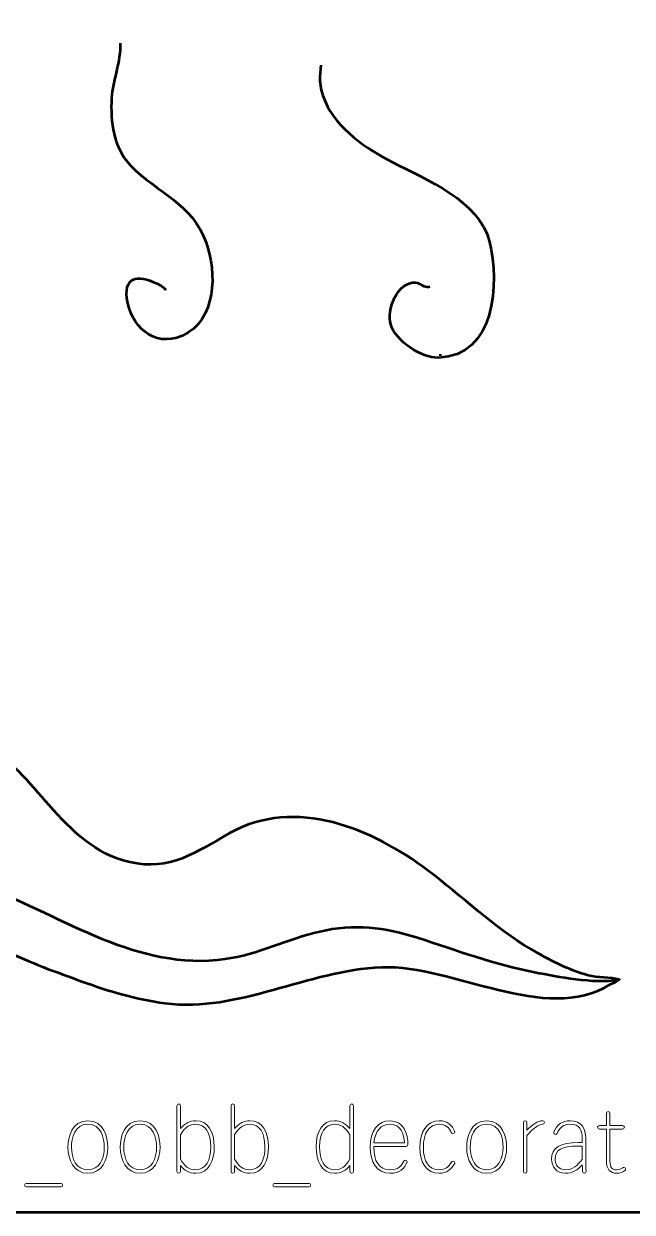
# Model space of a CAD drawing. Header units: centimetres. Extents: x -10.5 to 10.4, y -14.9 to 14.9.
# Drawn here: x -4.62 to 1.21, y -14.95 to -3.56 of the extents above; entities that cross this region are included whole.
import ezdxf

# ---------------------------------------------------------------- set-up
doc = ezdxf.new("R2010")
doc.units = ezdxf.units.CM
doc.header["$MEASUREMENT"] = 0
doc.layers.add('Layer 1', color=7, linetype='Continuous')

msp = doc.modelspace()

# ---------------------------------------------------------------- linework, layer by layer
at = {"layer": 'Layer 1', "color": 1, "lineweight": 53}
msp.add_open_spline([(-10.5, -14.45), (-10.5, -14.45), (-10.5, 14.45), (-10.5, 14.45), (-10.5, 14.45), (-10.5, 14.72614), (-10.27614, 14.95), (-10, 14.95), (-10, 14.95), (-10, 14.95), (9.9, 14.95), (9.9, 14.95), (9.9, 14.95), (10.17614, 14.95), (10.4, 14.72614), (10.4, 14.45), (10.4, 14.45), (10.4, 14.45), (10.4, -14.45), (10.4, -14.45), (10.4, -14.45), (10.4, -14.72614), (10.17614, -14.95), (9.9, -14.95), (9.9, -14.95), (9.9, -14.95), (-10, -14.95), (-10, -14.95), (-10, -14.95), (-10.27614, -14.95), (-10.5, -14.72614), (-10.5, -14.45)], degree=3, knots=[0, 0, 0, 0, 0.11111111, 0.11111111, 0.11111111, 0.11111111, 0.22222222, 0.22222222, 0.22222222, 0.22222222, 0.33333333, 0.33333333, 0.33333333, 0.33333333, 0.44444444, 0.44444444, 0.44444444, 0.44444444, 0.55555556, 0.55555556, 0.55555556, 0.55555556, 0.66666667, 0.66666667, 0.66666667, 0.66666667, 0.77777778, 0.77777778, 0.77777778, 0.77777778, 1, 1, 1, 1], dxfattribs=at)
at = {"layer": 'Layer 1', "color": 5, "lineweight": 53}
for points, knots in [([(-3.6992, -3.74101), (-3.69085, -3.91381), (-3.77432, -4.10709), (-3.7824, -4.26801), (-3.7824, -4.26801), (-3.79377, -4.49464), (-3.76612, -4.74242), (-3.60083, -4.91327), (-3.60083, -4.91327), (-3.34059, -5.18224), (-3.01185, -5.2727), (-2.87584, -5.65268), (-2.87584, -5.65268), (-2.77259, -5.94101), (-2.77479, -6.40341), (-3.10668, -6.54802), (-3.10668, -6.54802), (-3.38002, -6.66712), (-3.60285, -6.44627), (-3.63455, -6.18611), (-3.63455, -6.18611), (-3.66199, -5.96085), (-3.50596, -5.96101), (-3.3093, -6.06576), (-3.3093, -6.06576), (-3.29226, -6.07484), (-3.27742, -6.09073), (-3.26287, -6.1063)], [0, 0, 0, 0, 0.125, 0.125, 0.125, 0.125, 0.25, 0.25, 0.25, 0.25, 0.375, 0.375, 0.375, 0.375, 0.5, 0.5, 0.5, 0.5, 0.625, 0.625, 0.625, 0.625, 0.75, 0.75, 0.75, 0.75, 1, 1, 1, 1]), ([(-1.77621, -3.95325), (-1.78606, -4.04832), (-1.80198, -4.14445), (-1.73557, -4.29946), (-1.73557, -4.29946), (-1.62204, -4.56445), (-1.33717, -4.75527), (-1.09045, -4.88299), (-1.09045, -4.88299), (-0.76462, -5.05163), (-0.25744, -5.25074), (-0.15898, -5.64591), (-0.15898, -5.64591), (-0.06028, -6.04234), (-0.10557, -6.74527), (-0.65078, -6.75747), (-0.65078, -6.75747), (-0.81354, -6.76108), (-1.05419, -6.60136), (-1.10633, -6.43858), (-1.10633, -6.43858), (-1.1501, -6.30184), (-1.03983, -6.02716), (-0.86989, -6.03637), (-0.86989, -6.03637), (-0.84106, -6.03793), (-0.81693, -6.0605), (-0.78765, -6.07185), (-0.78765, -6.07185), (-0.77009, -6.07865), (-0.74683, -6.07763), (-0.73031, -6.07627)], [0, 0, 0, 0, 0.11111111, 0.11111111, 0.11111111, 0.11111111, 0.22222222, 0.22222222, 0.22222222, 0.22222222, 0.33333333, 0.33333333, 0.33333333, 0.33333333, 0.44444444, 0.44444444, 0.44444444, 0.44444444, 0.55555556, 0.55555556, 0.55555556, 0.55555556, 0.66666667, 0.66666667, 0.66666667, 0.66666667, 0.77777778, 0.77777778, 0.77777778, 0.77777778, 1, 1, 1, 1]), ([(-9.86272, -11.55636), (-9.63473, -11.95664), (-9.19294, -12.24011), (-8.73856, -12.28722), (-8.73856, -12.28722), (-8.34859, -12.3276), (-7.99512, -12.12441), (-7.64715, -11.9863), (-7.64715, -11.9863), (-7.18081, -11.80122), (-6.75616, -11.60529), (-6.24349, -11.57222), (-6.24349, -11.57222), (-5.80178, -11.54372), (-5.39444, -11.68121), (-4.98633, -11.83401), (-4.98633, -11.83401), (-4.23298, -12.11609), (-3.53766, -12.63861), (-2.69221, -12.52164), (-2.69221, -12.52164), (-2.38119, -12.47862), (-2.09356, -12.3282), (-1.78649, -12.25698), (-1.78649, -12.25698), (-1.46372, -12.18219), (-1.15938, -12.21657), (-0.84813, -12.31719), (-0.84813, -12.31719), (-0.4743, -12.43806), (-0.11283, -12.57299), (0.27307, -12.64789), (0.27307, -12.64789), (0.50471, -12.69285), (0.82645, -12.76021), (1.08591, -12.71995)], [0, 0, 0, 0, 0.1, 0.1, 0.1, 0.1, 0.2, 0.2, 0.2, 0.2, 0.3, 0.3, 0.3, 0.3, 0.4, 0.4, 0.4, 0.4, 0.5, 0.5, 0.5, 0.5, 0.6, 0.6, 0.6, 0.6, 0.7, 0.7, 0.7, 0.7, 0.8, 0.8, 0.8, 0.8, 1, 1, 1, 1])]:
    msp.add_open_spline(points, degree=3, knots=knots, dxfattribs=at)
at = {"layer": 'Layer 1', "lineweight": 53}
msp.add_open_spline([(-0.62887, -6.74021), (-0.62887, -6.74021), (-0.62887, -6.72448), (-0.62887, -6.72448)], degree=3, dxfattribs=at)
at = {"layer": 'Layer 1', "color": 3, "lineweight": 53}
msp.add_open_spline([(-6.05, -9.2), (-6.05, -9.2), (-6.18325, -9.2), (-6.18325, -9.2), (-6.18325, -9.2), (-6.1803, -9.42284), (-6.13876, -9.77237), (-6.06693, -9.96622), (-6.06693, -9.96622), (-5.98712, -10.18155), (-5.83465, -10.2038), (-5.62998, -10.32114), (-5.62998, -10.32114), (-5.45217, -10.42309), (-5.21373, -10.4142), (-5.02194, -10.48415), (-5.02194, -10.48415), (-4.74945, -10.58352), (-4.5687, -10.84141), (-4.3811, -11.04876), (-4.3811, -11.04876), (-4.15878, -11.29446), (-3.94262, -11.51432), (-3.60781, -11.59374), (-3.60781, -11.59374), (-3.22325, -11.68498), (-2.97296, -11.49726), (-2.65295, -11.31727), (-2.65295, -11.31727), (-2.0183, -10.96032), (-1.27821, -11.27467), (-0.75074, -11.67222), (-0.75074, -11.67222), (-0.41996, -11.92148), (-0.1175, -12.21921), (0.24036, -12.42938), (0.24036, -12.42938), (0.41233, -12.53035), (0.59173, -12.62523), (0.7851, -12.67882), (0.7851, -12.67882), (0.88502, -12.70652), (0.99083, -12.69192), (1.08594, -12.71995), (1.08594, -12.71995), (1.05873, -12.73765), (1.02995, -12.75217), (1.00026, -12.76486), (1.00026, -12.76486), (0.3619, -13.15246), (-0.49766, -12.57363), (-1.1918, -12.60027), (-1.1918, -12.60027), (-1.90654, -12.62774), (-2.56085, -13.03797), (-3.27085, -12.94563), (-3.27085, -12.94563), (-3.53983, -12.91064), (-3.81095, -12.83002), (-4.06548, -12.73683), (-4.06548, -12.73683), (-4.30254, -12.65001), (-4.57119, -12.55712), (-4.79595, -12.44338), (-4.79595, -12.44338), (-5.10624, -12.28638), (-5.38762, -12.11859), (-5.74931, -12.12423), (-5.74931, -12.12423), (-6.24242, -12.13188), (-6.69606, -12.3245), (-7.12395, -12.54821), (-7.12395, -12.54821), (-7.3676, -12.67556), (-7.59789, -12.79803), (-7.86653, -12.86658), (-7.86653, -12.86658), (-8.56479, -13.04479), (-9.32915, -12.6696), (-9.69526, -12.04909), (-9.69526, -12.04909), (-9.95886, -11.60238), (-9.98191, -11.10253), (-9.83842, -10.60484), (-9.83842, -10.60484), (-9.71899, -10.1906), (-9.33999, -9.81982), (-9.2955, -9.39099), (-9.2955, -9.39099), (-9.2956, -9.36486), (-9.29566, -9.28314), (-9.29569, -9.2), (-9.29569, -9.2), (-9.29569, -9.2), (-9.45, -9.2), (-9.45, -9.2), (-9.45, -9.2), (-9.72614, -9.2), (-9.95, -8.97614), (-9.95, -8.7), (-9.95, -8.7), (-9.95, -8.7), (-9.95, -8.3), (-9.95, -8.3), (-9.95, -8.3), (-9.95, -8.02386), (-9.72614, -7.8), (-9.45, -7.8), (-9.45, -7.8), (-9.45, -7.8), (-6.05, -7.8), (-6.05, -7.8), (-6.05, -7.8), (-5.77386, -7.8), (-5.55, -8.02386), (-5.55, -8.3), (-5.55, -8.3), (-5.55, -8.3), (-5.55, -8.7), (-5.55, -8.7), (-5.55, -8.7), (-5.55, -8.97614), (-5.77386, -9.2), (-6.05, -9.2)], degree=3, knots=[0, 0, 0, 0, 0.03125, 0.03125, 0.03125, 0.03125, 0.0625, 0.0625, 0.0625, 0.0625, 0.09375, 0.09375, 0.09375, 0.09375, 0.125, 0.125, 0.125, 0.125, 0.15625, 0.15625, 0.15625, 0.15625, 0.1875, 0.1875, 0.1875, 0.1875, 0.21875, 0.21875, 0.21875, 0.21875, 0.25, 0.25, 0.25, 0.25, 0.28125, 0.28125, 0.28125, 0.28125, 0.3125, 0.3125, 0.3125, 0.3125, 0.34375, 0.34375, 0.34375, 0.34375, 0.375, 0.375, 0.375, 0.375, 0.40625, 0.40625, 0.40625, 0.40625, 0.4375, 0.4375, 0.4375, 0.4375, 0.46875, 0.46875, 0.46875, 0.46875, 0.5, 0.5, 0.5, 0.5, 0.53125, 0.53125, 0.53125, 0.53125, 0.5625, 0.5625, 0.5625, 0.5625, 0.59375, 0.59375, 0.59375, 0.59375, 0.625, 0.625, 0.625, 0.625, 0.65625, 0.65625, 0.65625, 0.65625, 0.6875, 0.6875, 0.6875, 0.6875, 0.71875, 0.71875, 0.71875, 0.71875, 0.75, 0.75, 0.75, 0.75, 0.78125, 0.78125, 0.78125, 0.78125, 0.8125, 0.8125, 0.8125, 0.8125, 0.84375, 0.84375, 0.84375, 0.84375, 0.875, 0.875, 0.875, 0.875, 0.90625, 0.90625, 0.90625, 0.90625, 0.9375, 0.9375, 0.9375, 0.9375, 1, 1, 1, 1], dxfattribs=at)
at = {"layer": 'Layer 1', "color": 5, "lineweight": 9}
for points, knots in [([(-3.13868, -14.57685), (-3.12936, -14.57685), (-3.12174, -14.56923), (-3.12174, -14.55992), (-3.12174, -14.55992), (-3.12174, -14.55992), (-3.12174, -14.50235), (-3.12174, -14.50235), (-3.12174, -14.50235), (-3.08449, -14.54891), (-3.03538, -14.57685), (-2.97527, -14.57685), (-2.97527, -14.57685), (-2.84742, -14.57685), (-2.79747, -14.45324), (-2.79747, -14.3237), (-2.79747, -14.3237), (-2.79747, -14.17469), (-2.85928, -14.07308), (-2.97442, -14.07308), (-2.97442, -14.07308), (-3.02861, -14.07308), (-3.07856, -14.09594), (-3.12174, -14.14844), (-3.12174, -14.14844), (-3.12174, -14.14844), (-3.12174, -13.92915), (-3.12174, -13.92915), (-3.12174, -13.92915), (-3.12174, -13.91984), (-3.12936, -13.91222), (-3.13868, -13.91222), (-3.13868, -13.91222), (-3.14799, -13.91222), (-3.15561, -13.91984), (-3.15561, -13.92915), (-3.15561, -13.92915), (-3.15561, -13.92915), (-3.15561, -14.55992), (-3.15561, -14.55992), (-3.15561, -14.55992), (-3.15561, -14.56923), (-3.14799, -14.57685), (-3.13868, -14.57685)], [0, 0, 0, 0, 0.08333333, 0.08333333, 0.08333333, 0.08333333, 0.16666667, 0.16666667, 0.16666667, 0.16666667, 0.25, 0.25, 0.25, 0.25, 0.33333333, 0.33333333, 0.33333333, 0.33333333, 0.41666667, 0.41666667, 0.41666667, 0.41666667, 0.5, 0.5, 0.5, 0.5, 0.58333333, 0.58333333, 0.58333333, 0.58333333, 0.66666667, 0.66666667, 0.66666667, 0.66666667, 0.75, 0.75, 0.75, 0.75, 0.83333333, 0.83333333, 0.83333333, 0.83333333, 1, 1, 1, 1]), ([(-2.61967, -14.57685), (-2.61035, -14.57685), (-2.60273, -14.56923), (-2.60273, -14.55992), (-2.60273, -14.55992), (-2.60273, -14.55992), (-2.60273, -14.50235), (-2.60273, -14.50235), (-2.60273, -14.50235), (-2.56548, -14.54891), (-2.51637, -14.57685), (-2.45626, -14.57685), (-2.45626, -14.57685), (-2.32841, -14.57685), (-2.27846, -14.45324), (-2.27846, -14.3237), (-2.27846, -14.3237), (-2.27846, -14.17469), (-2.34027, -14.07308), (-2.45541, -14.07308), (-2.45541, -14.07308), (-2.5096, -14.07308), (-2.55955, -14.09594), (-2.60273, -14.14844), (-2.60273, -14.14844), (-2.60273, -14.14844), (-2.60273, -13.92915), (-2.60273, -13.92915), (-2.60273, -13.92915), (-2.60273, -13.91984), (-2.61035, -13.91222), (-2.61967, -13.91222), (-2.61967, -13.91222), (-2.62898, -13.91222), (-2.6366, -13.91984), (-2.6366, -13.92915), (-2.6366, -13.92915), (-2.6366, -13.92915), (-2.6366, -14.55992), (-2.6366, -14.55992), (-2.6366, -14.55992), (-2.6366, -14.56923), (-2.62898, -14.57685), (-2.61967, -14.57685)], [0, 0, 0, 0, 0.08333333, 0.08333333, 0.08333333, 0.08333333, 0.16666667, 0.16666667, 0.16666667, 0.16666667, 0.25, 0.25, 0.25, 0.25, 0.33333333, 0.33333333, 0.33333333, 0.33333333, 0.41666667, 0.41666667, 0.41666667, 0.41666667, 0.5, 0.5, 0.5, 0.5, 0.58333333, 0.58333333, 0.58333333, 0.58333333, 0.66666667, 0.66666667, 0.66666667, 0.66666667, 0.75, 0.75, 0.75, 0.75, 0.83333333, 0.83333333, 0.83333333, 0.83333333, 1, 1, 1, 1]), ([(-1.64346, -14.57685), (-1.58335, -14.57685), (-1.53424, -14.54891), (-1.49699, -14.50235), (-1.49699, -14.50235), (-1.49699, -14.50235), (-1.49699, -14.55992), (-1.49699, -14.55992), (-1.49699, -14.55992), (-1.49699, -14.56923), (-1.48937, -14.57685), (-1.48006, -14.57685), (-1.48006, -14.57685), (-1.47074, -14.57685), (-1.46312, -14.56923), (-1.46312, -14.55992), (-1.46312, -14.55992), (-1.46312, -14.55992), (-1.46312, -13.92915), (-1.46312, -13.92915), (-1.46312, -13.92915), (-1.46312, -13.91984), (-1.47074, -13.91222), (-1.48006, -13.91222), (-1.48006, -13.91222), (-1.48937, -13.91222), (-1.49699, -13.91984), (-1.49699, -13.92915), (-1.49699, -13.92915), (-1.49699, -13.92915), (-1.49699, -14.14844), (-1.49699, -14.14844), (-1.49699, -14.14844), (-1.54017, -14.09594), (-1.59097, -14.07308), (-1.64431, -14.07308), (-1.64431, -14.07308), (-1.75946, -14.07308), (-1.82126, -14.17469), (-1.82126, -14.3237), (-1.82126, -14.3237), (-1.82126, -14.45324), (-1.77216, -14.57685), (-1.64346, -14.57685)], [0, 0, 0, 0, 0.08333333, 0.08333333, 0.08333333, 0.08333333, 0.16666667, 0.16666667, 0.16666667, 0.16666667, 0.25, 0.25, 0.25, 0.25, 0.33333333, 0.33333333, 0.33333333, 0.33333333, 0.41666667, 0.41666667, 0.41666667, 0.41666667, 0.5, 0.5, 0.5, 0.5, 0.58333333, 0.58333333, 0.58333333, 0.58333333, 0.66666667, 0.66666667, 0.66666667, 0.66666667, 0.75, 0.75, 0.75, 0.75, 0.83333333, 0.83333333, 0.83333333, 0.83333333, 1, 1, 1, 1]), ([(1.0608, -14.57685), (1.09382, -14.57685), (1.12176, -14.56585), (1.13954, -14.54976), (1.13954, -14.54976), (1.14292, -14.54637), (1.14546, -14.54214), (1.14546, -14.53706), (1.14546, -14.53706), (1.14546, -14.52775), (1.13784, -14.52013), (1.12853, -14.52013), (1.12853, -14.52013), (1.1243, -14.52013), (1.12006, -14.52182), (1.11752, -14.52436), (1.11752, -14.52436), (1.10398, -14.53621), (1.0862, -14.54299), (1.0608, -14.54299), (1.0608, -14.54299), (1.01508, -14.54299), (0.9956, -14.52351), (0.9956, -14.46086), (0.9956, -14.46086), (0.9956, -14.46086), (0.9956, -14.15267), (0.9956, -14.15267), (0.9956, -14.15267), (0.9956, -14.15267), (1.11668, -14.15267), (1.11668, -14.15267), (1.11668, -14.15267), (1.12599, -14.15267), (1.13361, -14.14505), (1.13361, -14.13574), (1.13361, -14.13574), (1.13361, -14.12642), (1.12599, -14.1188), (1.11668, -14.1188), (1.11668, -14.1188), (1.11668, -14.1188), (0.9956, -14.1188), (0.9956, -14.1188), (0.9956, -14.1188), (0.9956, -14.1188), (0.9956, -14.00112), (0.9956, -14.00112), (0.9956, -14.00112), (0.9956, -13.9918), (0.98798, -13.98418), (0.97867, -13.98418), (0.97867, -13.98418), (0.96936, -13.98418), (0.96174, -13.9918), (0.96174, -14.00112), (0.96174, -14.00112), (0.96174, -14.00112), (0.96174, -14.1188), (0.96174, -14.1188), (0.96174, -14.1188), (0.96174, -14.1188), (0.894, -14.1188), (0.894, -14.1188), (0.894, -14.1188), (0.88469, -14.1188), (0.87707, -14.12642), (0.87707, -14.13574), (0.87707, -14.13574), (0.87707, -14.14505), (0.88469, -14.15267), (0.894, -14.15267), (0.894, -14.15267), (0.894, -14.15267), (0.96174, -14.15267), (0.96174, -14.15267), (0.96174, -14.15267), (0.96174, -14.15267), (0.96174, -14.46086), (0.96174, -14.46086), (0.96174, -14.46086), (0.96174, -14.5396), (0.99899, -14.57685), (1.0608, -14.57685)], [0, 0, 0, 0, 0.04545455, 0.04545455, 0.04545455, 0.04545455, 0.09090909, 0.09090909, 0.09090909, 0.09090909, 0.13636364, 0.13636364, 0.13636364, 0.13636364, 0.18181818, 0.18181818, 0.18181818, 0.18181818, 0.22727273, 0.22727273, 0.22727273, 0.22727273, 0.27272727, 0.27272727, 0.27272727, 0.27272727, 0.31818182, 0.31818182, 0.31818182, 0.31818182, 0.36363636, 0.36363636, 0.36363636, 0.36363636, 0.40909091, 0.40909091, 0.40909091, 0.40909091, 0.45454545, 0.45454545, 0.45454545, 0.45454545, 0.5, 0.5, 0.5, 0.5, 0.54545455, 0.54545455, 0.54545455, 0.54545455, 0.59090909, 0.59090909, 0.59090909, 0.59090909, 0.63636364, 0.63636364, 0.63636364, 0.63636364, 0.68181818, 0.68181818, 0.68181818, 0.68181818, 0.72727273, 0.72727273, 0.72727273, 0.72727273, 0.77272727, 0.77272727, 0.77272727, 0.77272727, 0.81818182, 0.81818182, 0.81818182, 0.81818182, 0.86363636, 0.86363636, 0.86363636, 0.86363636, 0.90909091, 0.90909091, 0.90909091, 0.90909091, 1, 1, 1, 1]), ([(-4.00906, -14.57685), (-3.87444, -14.57685), (-3.81771, -14.44647), (-3.81771, -14.32709), (-3.81771, -14.32709), (-3.81771, -14.23057), (-3.85581, -14.07308), (-4.00821, -14.07308), (-4.00821, -14.07308), (-4.00821, -14.07308), (-4.00906, -14.07308), (-4.00906, -14.07308), (-4.00906, -14.07308), (-4.00906, -14.07308), (-4.0099, -14.07308), (-4.0099, -14.07308), (-4.0099, -14.07308), (-4.1623, -14.07308), (-4.2004, -14.23057), (-4.2004, -14.32709), (-4.2004, -14.32709), (-4.2004, -14.44647), (-4.14368, -14.57685), (-4.00906, -14.57685)], [0, 0, 0, 0, 0.14285714, 0.14285714, 0.14285714, 0.14285714, 0.28571429, 0.28571429, 0.28571429, 0.28571429, 0.42857143, 0.42857143, 0.42857143, 0.42857143, 0.57142857, 0.57142857, 0.57142857, 0.57142857, 0.71428571, 0.71428571, 0.71428571, 0.71428571, 1, 1, 1, 1]), ([(-4.00906, -14.54299), (-4.11997, -14.54299), (-4.16654, -14.438), (-4.16654, -14.32709), (-4.16654, -14.32709), (-4.16654, -14.23649), (-4.13521, -14.10695), (-4.0099, -14.10695), (-4.0099, -14.10695), (-4.0099, -14.10695), (-4.00906, -14.10695), (-4.00906, -14.10695), (-4.00906, -14.10695), (-4.00906, -14.10695), (-4.00821, -14.10695), (-4.00821, -14.10695), (-4.00821, -14.10695), (-3.8829, -14.10695), (-3.85158, -14.23649), (-3.85158, -14.32709), (-3.85158, -14.32709), (-3.85158, -14.438), (-3.89814, -14.54299), (-4.00906, -14.54299)], [0, 0, 0, 0, 0.14285714, 0.14285714, 0.14285714, 0.14285714, 0.28571429, 0.28571429, 0.28571429, 0.28571429, 0.42857143, 0.42857143, 0.42857143, 0.42857143, 0.57142857, 0.57142857, 0.57142857, 0.57142857, 0.71428571, 0.71428571, 0.71428571, 0.71428571, 1, 1, 1, 1]), ([(-3.50783, -14.57685), (-3.37321, -14.57685), (-3.31648, -14.44647), (-3.31648, -14.32709), (-3.31648, -14.32709), (-3.31648, -14.23057), (-3.35458, -14.07308), (-3.50698, -14.07308), (-3.50698, -14.07308), (-3.50698, -14.07308), (-3.50783, -14.07308), (-3.50783, -14.07308), (-3.50783, -14.07308), (-3.50783, -14.07308), (-3.50867, -14.07308), (-3.50867, -14.07308), (-3.50867, -14.07308), (-3.66107, -14.07308), (-3.69917, -14.23057), (-3.69917, -14.32709), (-3.69917, -14.32709), (-3.69917, -14.44647), (-3.64245, -14.57685), (-3.50783, -14.57685)], [0, 0, 0, 0, 0.14285714, 0.14285714, 0.14285714, 0.14285714, 0.28571429, 0.28571429, 0.28571429, 0.28571429, 0.42857143, 0.42857143, 0.42857143, 0.42857143, 0.57142857, 0.57142857, 0.57142857, 0.57142857, 0.71428571, 0.71428571, 0.71428571, 0.71428571, 1, 1, 1, 1]), ([(-3.50783, -14.54299), (-3.61874, -14.54299), (-3.66531, -14.438), (-3.66531, -14.32709), (-3.66531, -14.32709), (-3.66531, -14.23649), (-3.63398, -14.10695), (-3.50867, -14.10695), (-3.50867, -14.10695), (-3.50867, -14.10695), (-3.50783, -14.10695), (-3.50783, -14.10695), (-3.50783, -14.10695), (-3.50783, -14.10695), (-3.50698, -14.10695), (-3.50698, -14.10695), (-3.50698, -14.10695), (-3.38167, -14.10695), (-3.35035, -14.23649), (-3.35035, -14.32709), (-3.35035, -14.32709), (-3.35035, -14.438), (-3.39691, -14.54299), (-3.50783, -14.54299)], [0, 0, 0, 0, 0.14285714, 0.14285714, 0.14285714, 0.14285714, 0.28571429, 0.28571429, 0.28571429, 0.28571429, 0.42857143, 0.42857143, 0.42857143, 0.42857143, 0.57142857, 0.57142857, 0.57142857, 0.57142857, 0.71428571, 0.71428571, 0.71428571, 0.71428571, 1, 1, 1, 1]), ([(-2.97527, -14.54299), (-3.04046, -14.54299), (-3.08703, -14.50658), (-3.12174, -14.43969), (-3.12174, -14.43969), (-3.12174, -14.43969), (-3.12174, -14.20771), (-3.12174, -14.20771), (-3.12174, -14.20771), (-3.07856, -14.1332), (-3.0303, -14.10695), (-2.97442, -14.10695), (-2.97442, -14.10695), (-2.88044, -14.10695), (-2.83133, -14.18654), (-2.83133, -14.3237), (-2.83133, -14.3237), (-2.83133, -14.44477), (-2.87113, -14.54299), (-2.97527, -14.54299)], [0, 0, 0, 0, 0.16666667, 0.16666667, 0.16666667, 0.16666667, 0.33333333, 0.33333333, 0.33333333, 0.33333333, 0.5, 0.5, 0.5, 0.5, 0.66666667, 0.66666667, 0.66666667, 0.66666667, 1, 1, 1, 1]), ([(-2.45626, -14.54299), (-2.52145, -14.54299), (-2.56802, -14.50658), (-2.60273, -14.43969), (-2.60273, -14.43969), (-2.60273, -14.43969), (-2.60273, -14.20771), (-2.60273, -14.20771), (-2.60273, -14.20771), (-2.55955, -14.1332), (-2.51129, -14.10695), (-2.45541, -14.10695), (-2.45541, -14.10695), (-2.36143, -14.10695), (-2.31232, -14.18654), (-2.31232, -14.3237), (-2.31232, -14.3237), (-2.31232, -14.44477), (-2.35212, -14.54299), (-2.45626, -14.54299)], [0, 0, 0, 0, 0.16666667, 0.16666667, 0.16666667, 0.16666667, 0.33333333, 0.33333333, 0.33333333, 0.33333333, 0.5, 0.5, 0.5, 0.5, 0.66666667, 0.66666667, 0.66666667, 0.66666667, 1, 1, 1, 1]), ([(-1.64346, -14.54299), (-1.74676, -14.54299), (-1.7874, -14.44477), (-1.7874, -14.3237), (-1.7874, -14.3237), (-1.7874, -14.18654), (-1.73829, -14.10695), (-1.64431, -14.10695), (-1.64431, -14.10695), (-1.58758, -14.10695), (-1.54017, -14.1332), (-1.49699, -14.20771), (-1.49699, -14.20771), (-1.49699, -14.20771), (-1.49699, -14.43969), (-1.49699, -14.43969), (-1.49699, -14.43969), (-1.5317, -14.50658), (-1.57827, -14.54299), (-1.64346, -14.54299)], [0, 0, 0, 0, 0.16666667, 0.16666667, 0.16666667, 0.16666667, 0.33333333, 0.33333333, 0.33333333, 0.33333333, 0.5, 0.5, 0.5, 0.5, 0.66666667, 0.66666667, 0.66666667, 0.66666667, 1, 1, 1, 1]), ([(-1.11006, -14.57685), (-1.02201, -14.57685), (-0.9729, -14.52775), (-0.95004, -14.47356), (-0.95004, -14.47356), (-0.94919, -14.47187), (-0.94835, -14.46933), (-0.94835, -14.46679), (-0.94835, -14.46679), (-0.94835, -14.45747), (-0.95597, -14.44985), (-0.96528, -14.44985), (-0.96528, -14.44985), (-0.97205, -14.44985), (-0.97883, -14.45409), (-0.98052, -14.46086), (-0.98052, -14.46086), (-1.00084, -14.50743), (-1.03725, -14.54299), (-1.11006, -14.54299), (-1.11006, -14.54299), (-1.22097, -14.54299), (-1.26839, -14.45747), (-1.26839, -14.32709), (-1.26839, -14.32709), (-1.26839, -14.32709), (-1.26839, -14.31862), (-1.26839, -14.31862), (-1.26839, -14.31862), (-1.26839, -14.31862), (-0.95851, -14.31862), (-0.95851, -14.31862), (-0.95851, -14.31862), (-0.9475, -14.31862), (-0.94157, -14.31269), (-0.94157, -14.30169), (-0.94157, -14.30169), (-0.94157, -14.20263), (-0.97629, -14.07308), (-1.1126, -14.07308), (-1.1126, -14.07308), (-1.22944, -14.07308), (-1.30225, -14.17045), (-1.30225, -14.32709), (-1.30225, -14.32709), (-1.30225, -14.46848), (-1.24299, -14.57685), (-1.11006, -14.57685)], [0, 0, 0, 0, 0.07692308, 0.07692308, 0.07692308, 0.07692308, 0.15384615, 0.15384615, 0.15384615, 0.15384615, 0.23076923, 0.23076923, 0.23076923, 0.23076923, 0.30769231, 0.30769231, 0.30769231, 0.30769231, 0.38461538, 0.38461538, 0.38461538, 0.38461538, 0.46153846, 0.46153846, 0.46153846, 0.46153846, 0.53846154, 0.53846154, 0.53846154, 0.53846154, 0.61538462, 0.61538462, 0.61538462, 0.61538462, 0.69230769, 0.69230769, 0.69230769, 0.69230769, 0.76923077, 0.76923077, 0.76923077, 0.76923077, 0.84615385, 0.84615385, 0.84615385, 0.84615385, 1, 1, 1, 1]), ([(-1.26669, -14.28475), (-1.25569, -14.16876), (-1.19981, -14.10695), (-1.1126, -14.10695), (-1.1126, -14.10695), (-1.00931, -14.10695), (-0.97883, -14.19755), (-0.97544, -14.28475), (-0.97544, -14.28475), (-0.97544, -14.28475), (-1.26669, -14.28475), (-1.26669, -14.28475)], [0, 0, 0, 0, 0.25, 0.25, 0.25, 0.25, 0.5, 0.5, 0.5, 0.5, 1, 1, 1, 1]), ([(-0.64101, -14.57685), (-0.56735, -14.57685), (-0.52586, -14.5396), (-0.49453, -14.48541), (-0.49453, -14.48541), (-0.49284, -14.48287), (-0.49199, -14.48033), (-0.49199, -14.47695), (-0.49199, -14.47695), (-0.49199, -14.46763), (-0.49961, -14.46001), (-0.50893, -14.46001), (-0.50893, -14.46001), (-0.51485, -14.46001), (-0.52078, -14.4634), (-0.52332, -14.46848), (-0.52332, -14.46848), (-0.52332, -14.46848), (-0.52417, -14.46848), (-0.52417, -14.46848), (-0.52417, -14.46848), (-0.55211, -14.51674), (-0.58174, -14.54299), (-0.64101, -14.54299), (-0.64101, -14.54299), (-0.74176, -14.54299), (-0.79341, -14.46425), (-0.79341, -14.33047), (-0.79341, -14.33047), (-0.79341, -14.19331), (-0.73922, -14.10695), (-0.64185, -14.10695), (-0.64185, -14.10695), (-0.57835, -14.10695), (-0.54279, -14.14251), (-0.52586, -14.18485), (-0.52586, -14.18485), (-0.52332, -14.19162), (-0.51739, -14.19585), (-0.50977, -14.19585), (-0.50977, -14.19585), (-0.50046, -14.19585), (-0.49284, -14.18823), (-0.49284, -14.17892), (-0.49284, -14.17892), (-0.49284, -14.17638), (-0.49369, -14.17384), (-0.49453, -14.17215), (-0.49453, -14.17215), (-0.51485, -14.12134), (-0.56311, -14.07308), (-0.64185, -14.07308), (-0.64185, -14.07308), (-0.76039, -14.07308), (-0.82727, -14.18146), (-0.82727, -14.33047), (-0.82727, -14.33047), (-0.82727, -14.47695), (-0.76293, -14.57685), (-0.64101, -14.57685)], [0, 0, 0, 0, 0.0625, 0.0625, 0.0625, 0.0625, 0.125, 0.125, 0.125, 0.125, 0.1875, 0.1875, 0.1875, 0.1875, 0.25, 0.25, 0.25, 0.25, 0.3125, 0.3125, 0.3125, 0.3125, 0.375, 0.375, 0.375, 0.375, 0.4375, 0.4375, 0.4375, 0.4375, 0.5, 0.5, 0.5, 0.5, 0.5625, 0.5625, 0.5625, 0.5625, 0.625, 0.625, 0.625, 0.625, 0.6875, 0.6875, 0.6875, 0.6875, 0.75, 0.75, 0.75, 0.75, 0.8125, 0.8125, 0.8125, 0.8125, 0.875, 0.875, 0.875, 0.875, 1, 1, 1, 1]), ([(-0.18635, -14.57685), (-0.05173, -14.57685), (0.005, -14.44647), (0.005, -14.32709), (0.005, -14.32709), (0.005, -14.23057), (-0.0331, -14.07308), (-0.1855, -14.07308), (-0.1855, -14.07308), (-0.1855, -14.07308), (-0.18635, -14.07308), (-0.18635, -14.07308), (-0.18635, -14.07308), (-0.18635, -14.07308), (-0.18719, -14.07308), (-0.18719, -14.07308), (-0.18719, -14.07308), (-0.33959, -14.07308), (-0.37769, -14.23057), (-0.37769, -14.32709), (-0.37769, -14.32709), (-0.37769, -14.44647), (-0.32097, -14.57685), (-0.18635, -14.57685)], [0, 0, 0, 0, 0.14285714, 0.14285714, 0.14285714, 0.14285714, 0.28571429, 0.28571429, 0.28571429, 0.28571429, 0.42857143, 0.42857143, 0.42857143, 0.42857143, 0.57142857, 0.57142857, 0.57142857, 0.57142857, 0.71428571, 0.71428571, 0.71428571, 0.71428571, 1, 1, 1, 1]), ([(-0.18635, -14.54299), (-0.29726, -14.54299), (-0.34383, -14.438), (-0.34383, -14.32709), (-0.34383, -14.32709), (-0.34383, -14.23649), (-0.3125, -14.10695), (-0.18719, -14.10695), (-0.18719, -14.10695), (-0.18719, -14.10695), (-0.18635, -14.10695), (-0.18635, -14.10695), (-0.18635, -14.10695), (-0.18635, -14.10695), (-0.1855, -14.10695), (-0.1855, -14.10695), (-0.1855, -14.10695), (-0.06019, -14.10695), (-0.02887, -14.23649), (-0.02887, -14.32709), (-0.02887, -14.32709), (-0.02887, -14.438), (-0.07543, -14.54299), (-0.18635, -14.54299)], [0, 0, 0, 0, 0.14285714, 0.14285714, 0.14285714, 0.14285714, 0.28571429, 0.28571429, 0.28571429, 0.28571429, 0.42857143, 0.42857143, 0.42857143, 0.42857143, 0.57142857, 0.57142857, 0.57142857, 0.57142857, 0.71428571, 0.71428571, 0.71428571, 0.71428571, 1, 1, 1, 1]), ([(0.1828, -14.57685), (0.19212, -14.57685), (0.19974, -14.56923), (0.19974, -14.55992), (0.19974, -14.55992), (0.19974, -14.55992), (0.19974, -14.21448), (0.19974, -14.21448), (0.19974, -14.21448), (0.25731, -14.14929), (0.30642, -14.10695), (0.35044, -14.10695), (0.35044, -14.10695), (0.35976, -14.10695), (0.36738, -14.09933), (0.36738, -14.09002), (0.36738, -14.09002), (0.36738, -14.0807), (0.35976, -14.07308), (0.35044, -14.07308), (0.35044, -14.07308), (0.30134, -14.07308), (0.25054, -14.11034), (0.19974, -14.16453), (0.19974, -14.16453), (0.19974, -14.16453), (0.19974, -14.09002), (0.19974, -14.09002), (0.19974, -14.09002), (0.19974, -14.0807), (0.19212, -14.07308), (0.1828, -14.07308), (0.1828, -14.07308), (0.17349, -14.07308), (0.16587, -14.0807), (0.16587, -14.09002), (0.16587, -14.09002), (0.16587, -14.09002), (0.16587, -14.55992), (0.16587, -14.55992), (0.16587, -14.55992), (0.16587, -14.56923), (0.17349, -14.57685), (0.1828, -14.57685)], [0, 0, 0, 0, 0.08333333, 0.08333333, 0.08333333, 0.08333333, 0.16666667, 0.16666667, 0.16666667, 0.16666667, 0.25, 0.25, 0.25, 0.25, 0.33333333, 0.33333333, 0.33333333, 0.33333333, 0.41666667, 0.41666667, 0.41666667, 0.41666667, 0.5, 0.5, 0.5, 0.5, 0.58333333, 0.58333333, 0.58333333, 0.58333333, 0.66666667, 0.66666667, 0.66666667, 0.66666667, 0.75, 0.75, 0.75, 0.75, 0.83333333, 0.83333333, 0.83333333, 0.83333333, 1, 1, 1, 1]), ([(0.57058, -14.57685), (0.63492, -14.57685), (0.68742, -14.54299), (0.7306, -14.49557), (0.7306, -14.49557), (0.7306, -14.51928), (0.73144, -14.54299), (0.73314, -14.56077), (0.73314, -14.56077), (0.73398, -14.57008), (0.74076, -14.57685), (0.75007, -14.57685), (0.75007, -14.57685), (0.75938, -14.57685), (0.767, -14.56923), (0.767, -14.55992), (0.767, -14.55992), (0.767, -14.55992), (0.767, -14.55907), (0.767, -14.55823), (0.767, -14.55823), (0.767, -14.55823), (0.767, -14.55823), (0.767, -14.55823), (0.767, -14.55823), (0.76446, -14.52775), (0.76362, -14.47779), (0.76362, -14.44308), (0.76362, -14.44308), (0.76362, -14.44308), (0.76362, -14.23988), (0.76362, -14.23988), (0.76362, -14.23988), (0.76362, -14.15183), (0.72636, -14.07308), (0.61545, -14.07308), (0.61545, -14.07308), (0.53586, -14.07308), (0.48845, -14.11034), (0.45797, -14.18061), (0.45797, -14.18061), (0.45712, -14.18231), (0.45628, -14.18485), (0.45628, -14.18739), (0.45628, -14.18739), (0.45628, -14.1967), (0.4639, -14.20432), (0.47321, -14.20432), (0.47321, -14.20432), (0.47998, -14.20432), (0.48676, -14.20009), (0.48845, -14.19416), (0.48845, -14.19416), (0.51554, -14.1332), (0.54941, -14.10695), (0.61545, -14.10695), (0.61545, -14.10695), (0.7035, -14.10695), (0.72975, -14.16199), (0.72975, -14.23988), (0.72975, -14.23988), (0.72975, -14.23988), (0.72975, -14.28221), (0.72975, -14.28221), (0.72975, -14.28221), (0.72975, -14.28221), (0.69504, -14.28221), (0.69504, -14.28221), (0.69504, -14.28221), (0.51724, -14.28221), (0.43596, -14.33217), (0.43596, -14.44054), (0.43596, -14.44054), (0.43596, -14.50912), (0.47914, -14.57685), (0.57058, -14.57685)], [0, 0, 0, 0, 0.05, 0.05, 0.05, 0.05, 0.1, 0.1, 0.1, 0.1, 0.15, 0.15, 0.15, 0.15, 0.2, 0.2, 0.2, 0.2, 0.25, 0.25, 0.25, 0.25, 0.3, 0.3, 0.3, 0.3, 0.35, 0.35, 0.35, 0.35, 0.4, 0.4, 0.4, 0.4, 0.45, 0.45, 0.45, 0.45, 0.5, 0.5, 0.5, 0.5, 0.55, 0.55, 0.55, 0.55, 0.6, 0.6, 0.6, 0.6, 0.65, 0.65, 0.65, 0.65, 0.7, 0.7, 0.7, 0.7, 0.75, 0.75, 0.75, 0.75, 0.8, 0.8, 0.8, 0.8, 0.85, 0.85, 0.85, 0.85, 0.9, 0.9, 0.9, 0.9, 1, 1, 1, 1]), ([(0.57058, -14.54299), (0.49946, -14.54299), (0.46982, -14.49727), (0.46982, -14.44054), (0.46982, -14.44054), (0.46982, -14.35333), (0.52909, -14.31608), (0.69504, -14.31608), (0.69504, -14.31608), (0.69504, -14.31608), (0.72975, -14.31608), (0.72975, -14.31608), (0.72975, -14.31608), (0.72975, -14.31608), (0.72975, -14.44393), (0.72975, -14.44393), (0.72975, -14.44393), (0.68488, -14.50235), (0.63577, -14.54299), (0.57058, -14.54299)], [0, 0, 0, 0, 0.16666667, 0.16666667, 0.16666667, 0.16666667, 0.33333333, 0.33333333, 0.33333333, 0.33333333, 0.5, 0.5, 0.5, 0.5, 0.66666667, 0.66666667, 0.66666667, 0.66666667, 1, 1, 1, 1]), ([(-4.59833, -14.70809), (-4.59833, -14.70809), (-4.26813, -14.70809), (-4.26813, -14.70809), (-4.26813, -14.70809), (-4.25882, -14.70809), (-4.2512, -14.70047), (-4.2512, -14.69115), (-4.2512, -14.69115), (-4.2512, -14.68184), (-4.25882, -14.67422), (-4.26813, -14.67422), (-4.26813, -14.67422), (-4.26813, -14.67422), (-4.59833, -14.67422), (-4.59833, -14.67422), (-4.59833, -14.67422), (-4.60765, -14.67422), (-4.61527, -14.68184), (-4.61527, -14.69115), (-4.61527, -14.69115), (-4.61527, -14.70047), (-4.60765, -14.70809), (-4.59833, -14.70809)], [0, 0, 0, 0, 0.14285714, 0.14285714, 0.14285714, 0.14285714, 0.28571429, 0.28571429, 0.28571429, 0.28571429, 0.42857143, 0.42857143, 0.42857143, 0.42857143, 0.57142857, 0.57142857, 0.57142857, 0.57142857, 0.71428571, 0.71428571, 0.71428571, 0.71428571, 1, 1, 1, 1]), ([(-2.21919, -14.70809), (-2.21919, -14.70809), (-1.88899, -14.70809), (-1.88899, -14.70809), (-1.88899, -14.70809), (-1.87968, -14.70809), (-1.87206, -14.70047), (-1.87206, -14.69115), (-1.87206, -14.69115), (-1.87206, -14.68184), (-1.87968, -14.67422), (-1.88899, -14.67422), (-1.88899, -14.67422), (-1.88899, -14.67422), (-2.21919, -14.67422), (-2.21919, -14.67422), (-2.21919, -14.67422), (-2.22851, -14.67422), (-2.23613, -14.68184), (-2.23613, -14.69115), (-2.23613, -14.69115), (-2.23613, -14.70047), (-2.22851, -14.70809), (-2.21919, -14.70809)], [0, 0, 0, 0, 0.14285714, 0.14285714, 0.14285714, 0.14285714, 0.28571429, 0.28571429, 0.28571429, 0.28571429, 0.42857143, 0.42857143, 0.42857143, 0.42857143, 0.57142857, 0.57142857, 0.57142857, 0.57142857, 0.71428571, 0.71428571, 0.71428571, 0.71428571, 1, 1, 1, 1])]:
    msp.add_open_spline(points, degree=3, knots=knots, dxfattribs=at)

doc.saveas('drawing.dxf')
